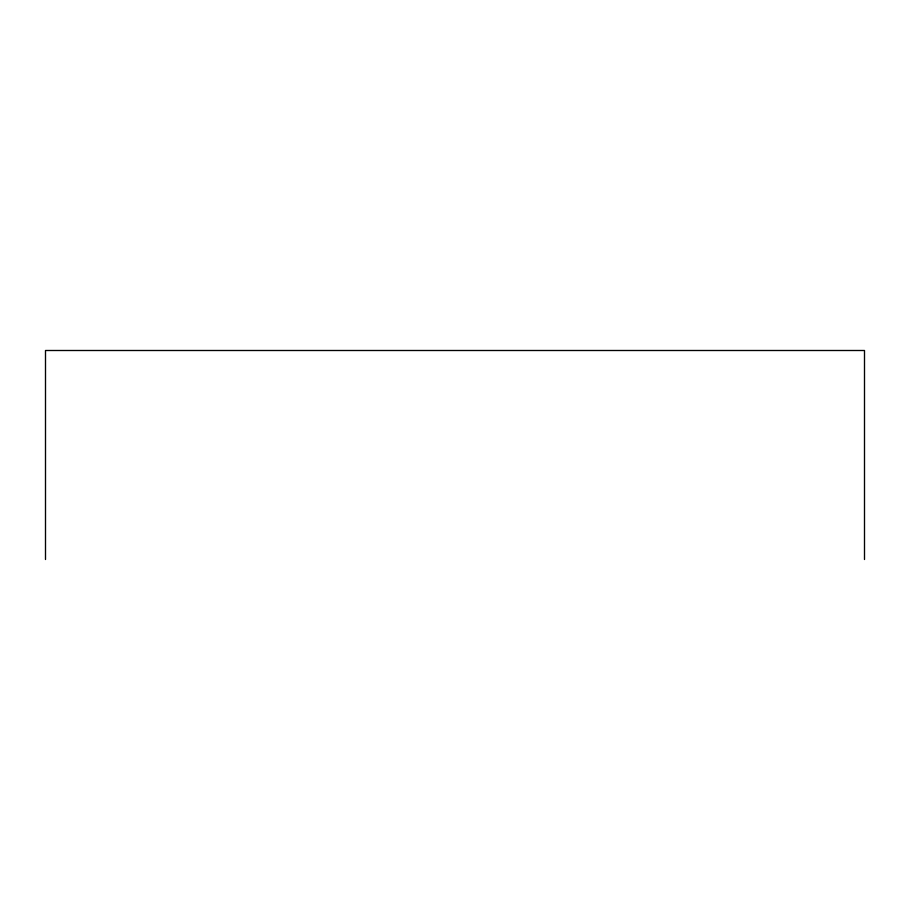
<?xml version="1.0" encoding="UTF-8"?>
<svg xmlns="http://www.w3.org/2000/svg" width="910" height="910" viewBox="0 0 910 910"><rect width="100%" height="100%" fill="white"/><g stroke="black" fill="none" stroke-linecap="round" stroke-linejoin="round"><path stroke-width="1.36" d="M864.5 559.502L864.5 350.498L45.5 350.498L45.5 559.502"/></g></svg>
